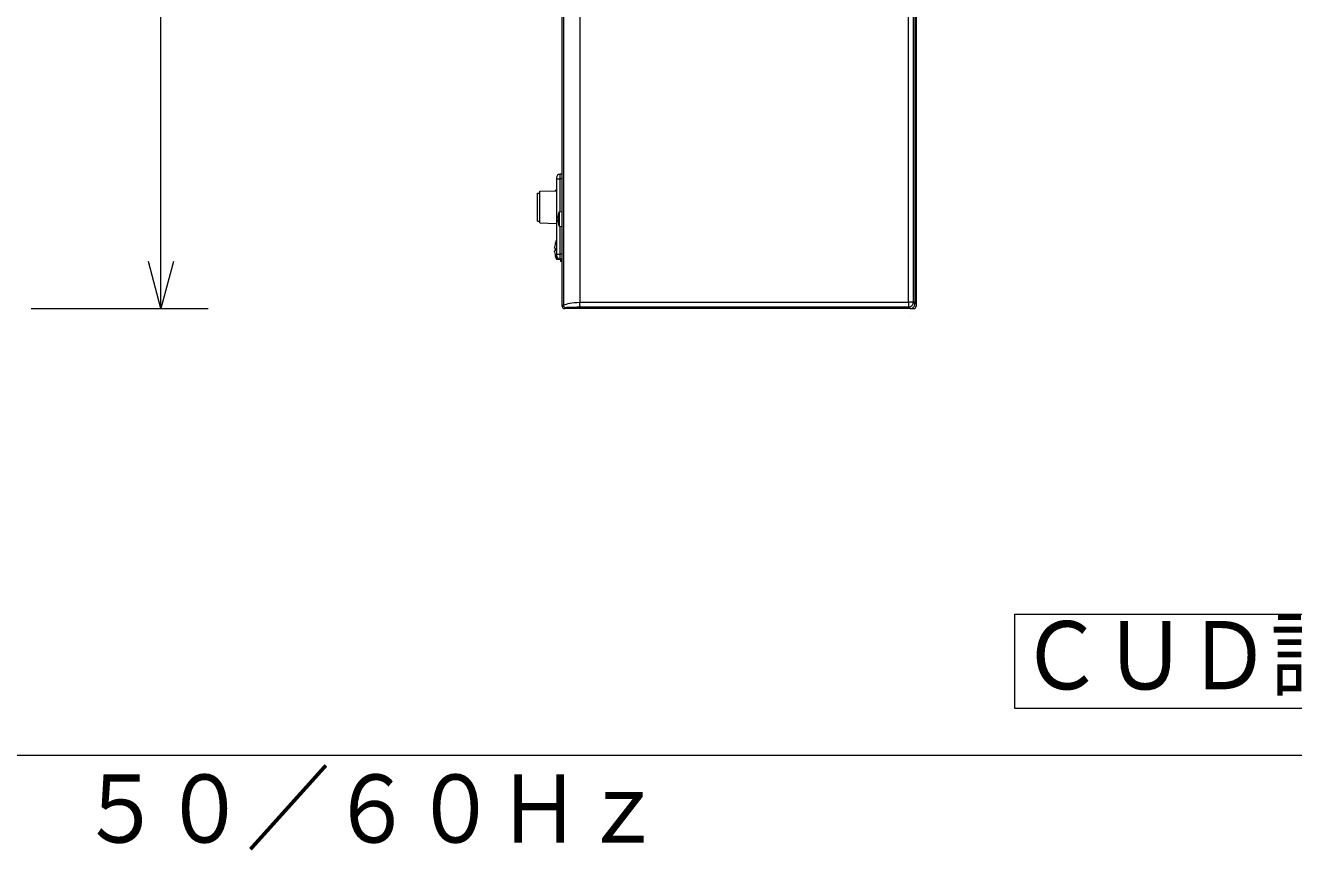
# Model space of a CAD drawing. Units: millimetres on the paper. Extents: x -401 to 401, y -280 to 280.
# Drawn here: x -319.9 to -266.2, y 1 to 36 of the extents above; entities that cross this region are included whole.
import ezdxf
from ezdxf.enums import TextEntityAlignment as Align

# ---------------------------------------------------------------- set-up
doc = ezdxf.new("R2010")
doc.units = ezdxf.units.MM
for name, color, linetype, lineweight in [('0-1_WAKU', 4, 'Continuous', 9), ('0-5_GAIKEI', 4, 'Continuous', 9), ('0-6_SUNPO', 7, 'Continuous', 9), ('0-7_MOJI1', 7, 'Continuous', 9)]:
    doc.layers.add(name, color=color, linetype=linetype, lineweight=lineweight)
doc.styles.add('ＭＳ ゴシック', font='')
doc.styles.get('ＭＳ ゴシック').set_extended_font_data('MS Gothic')

# ---------------------------------------------------------------- blocks, each defined once
blk = doc.blocks.new('_OPEN30')
at = {"layer": '0-6_SUNPO'}
blk.add_line((0, 0), (-1, 0), dxfattribs=at)
blk.add_lwpolyline([(-1, 0.2679), (0, 0), (-1, -0.2679)], dxfattribs=at)

msp = doc.modelspace()

# ---------------------------------------------------------------- linework, layer by layer
at = {"layer": '0-1_WAKU', "color": 3}
msp.add_line((-259.989, 5.017), (-384.989, 5.017), dxfattribs=at)
at = {"layer": '0-5_GAIKEI', "color": 7}
for p, q in [((-297.176, 24.069), (-297.176, 90.269)), ((-282.176, 90.269), (-282.176, 24.069)), ((-282.425, 23.969), (-297.076, 23.969)), ((-282.423, 23.969), (-282.276, 23.969))]:
    msp.add_line(p, q, dxfattribs=at)
at = {"layer": '0-5_GAIKEI'}
for p, q in [((-297.132, 90.225), (-297.132, 24.113)), ((-296.433, 90.101), (-296.433, 24.238)), ((-282.494, 24.238), (-282.494, 90.3)), ((-282.294, 24.238), (-282.294, 90.101)), ((-282.226, 90.169), (-282.226, 24.169)), ((-282.176, 31.382), (-282.176, 31.384)), ((-297.176, 29.669), (-297.278, 29.667)), ((-297.426, 29.517), (-297.426, 26.221)), ((-297.426, 29.467), (-297.278, 29.467)), ((-297.176, 29.469), (-297.278, 29.467)), ((-297.278, 29.467), (-297.278, 28.075)), ((-298.226, 27.679), (-298.226, 28.859)), ((-298.226, 28.859), (-298.126, 28.859)), ((-298.126, 28.939), (-297.426, 28.958)), ((-298.126, 27.599), (-298.126, 28.939)), ((-282.176, 28.956), (-282.176, 28.954)), ((-297.306, 28.073), (-297.176, 28.084)), ((-297.306, 28.073), (-297.306, 27.466)), ((-298.226, 27.679), (-298.126, 27.679)), ((-298.126, 27.599), (-297.426, 27.581)), ((-297.349, 27.808), (-297.361, 27.809)), ((-297.349, 27.929), (-297.35, 27.929)), ((-297.35, 27.609), (-297.349, 27.61)), ((-297.306, 27.466), (-297.176, 27.454)), ((-297.278, 27.463), (-297.278, 26.271)), ((-297.483, 26.522), (-297.499, 26.524)), ((-297.484, 26.679), (-297.483, 26.678)), ((-297.484, 26.259), (-297.483, 26.26)), ((-297.426, 26.271), (-297.278, 26.271)), ((-297.426, 26.22), (-297.426, 26.069)), ((-297.426, 26.069), (-297.256, 26.054)), ((-297.176, 26.069), (-297.278, 26.071)), ((-297.256, 26.071), (-297.256, 25.969)), ((-297.176, 25.969), (-297.256, 25.969)), ((-282.494, 24.238), (-282.494, 24.038)), ((-282.294, 24.238), (-282.494, 24.238)), ((-282.294, 24.238), (-282.226, 24.169)), ((-282.226, 24.269), (-282.176, 24.269)), ((-296.433, 24.038), (-282.494, 24.038)), ((-282.494, 24.038), (-282.425, 23.969)), ((-282.426, 23.669), (-282.426, 23.669)), ((-282.376, 23.969), (-282.376, 23.975))]:
    msp.add_line(p, q, dxfattribs=at)
for points in [[(-297.278, 29.667), (-297.278, 29.667), (-297.279, 29.666), (-297.279, 29.654), (-297.279, 29.579), (-297.278, 29.467)], [(-297.426, 28.969), (-297.476, 28.969), (-297.476, 28.956)], [(-297.361, 27.849), (-297.362, 27.833), (-297.362, 27.817), (-297.362, 27.811), (-297.362, 27.81), (-297.361, 27.809), (-297.361, 27.809), (-297.361, 27.809), (-297.361, 27.809)], [(-297.361, 27.809), (-297.361, 27.809), (-297.361, 27.809), (-297.361, 27.809), (-297.362, 27.81), (-297.362, 27.816)], [(-297.349, 27.808), (-297.35, 27.769), (-297.349, 27.731), (-297.361, 27.73), (-297.361, 27.729), (-297.361, 27.729), (-297.361, 27.729), (-297.362, 27.727), (-297.362, 27.711), (-297.361, 27.69), (-297.356, 27.65), (-297.349, 27.61)], [(-297.362, 27.718), (-297.362, 27.725), (-297.362, 27.728), (-297.361, 27.729), (-297.361, 27.729), (-297.361, 27.73), (-297.361, 27.73)], [(-297.349, 27.929), (-297.356, 27.889), (-297.361, 27.849)], [(-297.499, 26.524), (-297.499, 26.524), (-297.499, 26.524), (-297.5, 26.524), (-297.5, 26.525), (-297.501, 26.533), (-297.499, 26.573)], [(-297.499, 26.365), (-297.501, 26.405), (-297.5, 26.412), (-297.5, 26.414), (-297.5, 26.414), (-297.499, 26.415), (-297.499, 26.415), (-297.483, 26.416)], [(-297.176, 26.269), (-297.278, 26.271), (-297.279, 26.14), (-297.279, 26.075), (-297.279, 26.071), (-297.278, 26.071), (-297.278, 26.071)], [(-297.132, 24.113), (-297.129, 24.115), (-297.12, 24.12), (-297.094, 24.131), (-297.057, 24.144), (-297, 24.161), (-296.932, 24.179), (-296.853, 24.196), (-296.765, 24.211), (-296.665, 24.224), (-296.558, 24.233), (-296.433, 24.238)], [(-296.433, 24.238), (-296.25, 24.238), (-295.642, 24.238), (-294.778, 24.238), (-282.494, 24.238)], [(-282.494, 24.038), (-282.474, 24.039), (-282.454, 24.042), (-282.435, 24.047), (-282.416, 24.054), (-282.398, 24.063), (-282.381, 24.073), (-282.365, 24.085), (-282.35, 24.099), (-282.337, 24.114), (-282.326, 24.131), (-282.316, 24.148), (-282.308, 24.167), (-282.301, 24.186), (-282.297, 24.205), (-282.294, 24.238)], [(-297.176, 24.069), (-297.149, 24.096), (-297.137, 24.107), (-297.132, 24.113)], [(-297.076, 23.969), (-297.04, 24.005), (-297.032, 24.013)], [(-297.032, 24.013), (-297.031, 24.014), (-297.026, 24.016), (-297.014, 24.018), (-296.974, 24.023), (-296.871, 24.03), (-296.728, 24.035), (-296.555, 24.037), (-296.433, 24.038)], [(-296.431, 24.104), (-296.432, 24.045), (-296.433, 24.039), (-296.433, 24.038)], [(-282.425, 23.969), (-282.405, 23.97), (-282.386, 23.973), (-282.366, 23.978), (-282.347, 23.985), (-282.329, 23.994), (-282.312, 24.004), (-282.296, 24.016), (-282.282, 24.03), (-282.269, 24.045), (-282.257, 24.061), (-282.247, 24.079), (-282.239, 24.097), (-282.233, 24.116), (-282.229, 24.136), (-282.226, 24.169)]]:
    msp.add_lwpolyline(points, dxfattribs=at)
for centre, radius, start, end in [((-297.276, 29.517), 0.15, 91, 180), ((-296.568, 27.769), 0.798, 157.6435, 168.4373), ((-296.568, 27.769), 0.798, 191.5627, 202.3565), ((-297.439, 26.536), 0.0621, 177.7502, 189.5764), ((-297.435, 26.402), 0.0662, 170.7516, 181.9348), ((-296.461, 26.469), 1.044, 168.434, 174.2703), ((-296.461, 26.469), 1.044, 185.7295, 191.5662), ((-296.344, 26.469), 1.141, 177.3356, 182.6632), ((-296.465, 26.469), 1.041, 157.3871, 168.3578), ((-296.465, 26.469), 1.041, 191.6422, 202.6129), ((-297.276, 26.221), 0.15, 180, 269), ((-304.575, 24.077), 8.144, 0.1855, 1.128), ((-297.032, 24.113), 0.1, 180.2333, 269.805)]:
    msp.add_arc(centre, radius, start, end, dxfattribs=at)
at = {"layer": '0-5_GAIKEI', "color": 7}
for centre, radius, start, end in [((-297.076, 24.069), 0.0998, 180.0096, 225.0236), ((-297.076, 24.069), 0.0998, 224.95, 269.9838), ((-282.276, 24.069), 0.1, 270, 0)]:
    msp.add_arc(centre, radius, start, end, dxfattribs=at)
at = {"layer": '0-6_SUNPO'}
for p, q in [((-314.189, 25.969), (-314.189, 88.369)), ((-319.689, 23.969), (-312.189, 23.969))]:
    msp.add_line(p, q, dxfattribs=at)
at = {"layer": '0-7_MOJI1'}
msp.add_lwpolyline([(-277.989, 7.017), (-277.989, 11.017), (-259.989, 11.017), (-259.989, 7.017)], close=True, dxfattribs=at)

# ---------------------------------------------------------------- block references
at = {"layer": '0-6_SUNPO', "xscale": 2, "yscale": 2, "rotation": 270}
msp.add_blockref('_OPEN30', (-314.189, 23.969), dxfattribs=at)

# ---------------------------------------------------------------- texts
at = {"layer": '0-7_MOJI1', "style": 'ＭＳ ゴシック', "width": 0.9}
for s, p in [('ＣＵＤ認証', (-277.789, 6.962)), ('ＡＣ１００Ｖ\u3000５０／６０Ｈｚ', (-342.489, 0.462))]:
    msp.add_text(s, height=2.889, dxfattribs=at).set_placement(p, align=Align.BOTTOM_LEFT)

doc.saveas('drawing.dxf')
